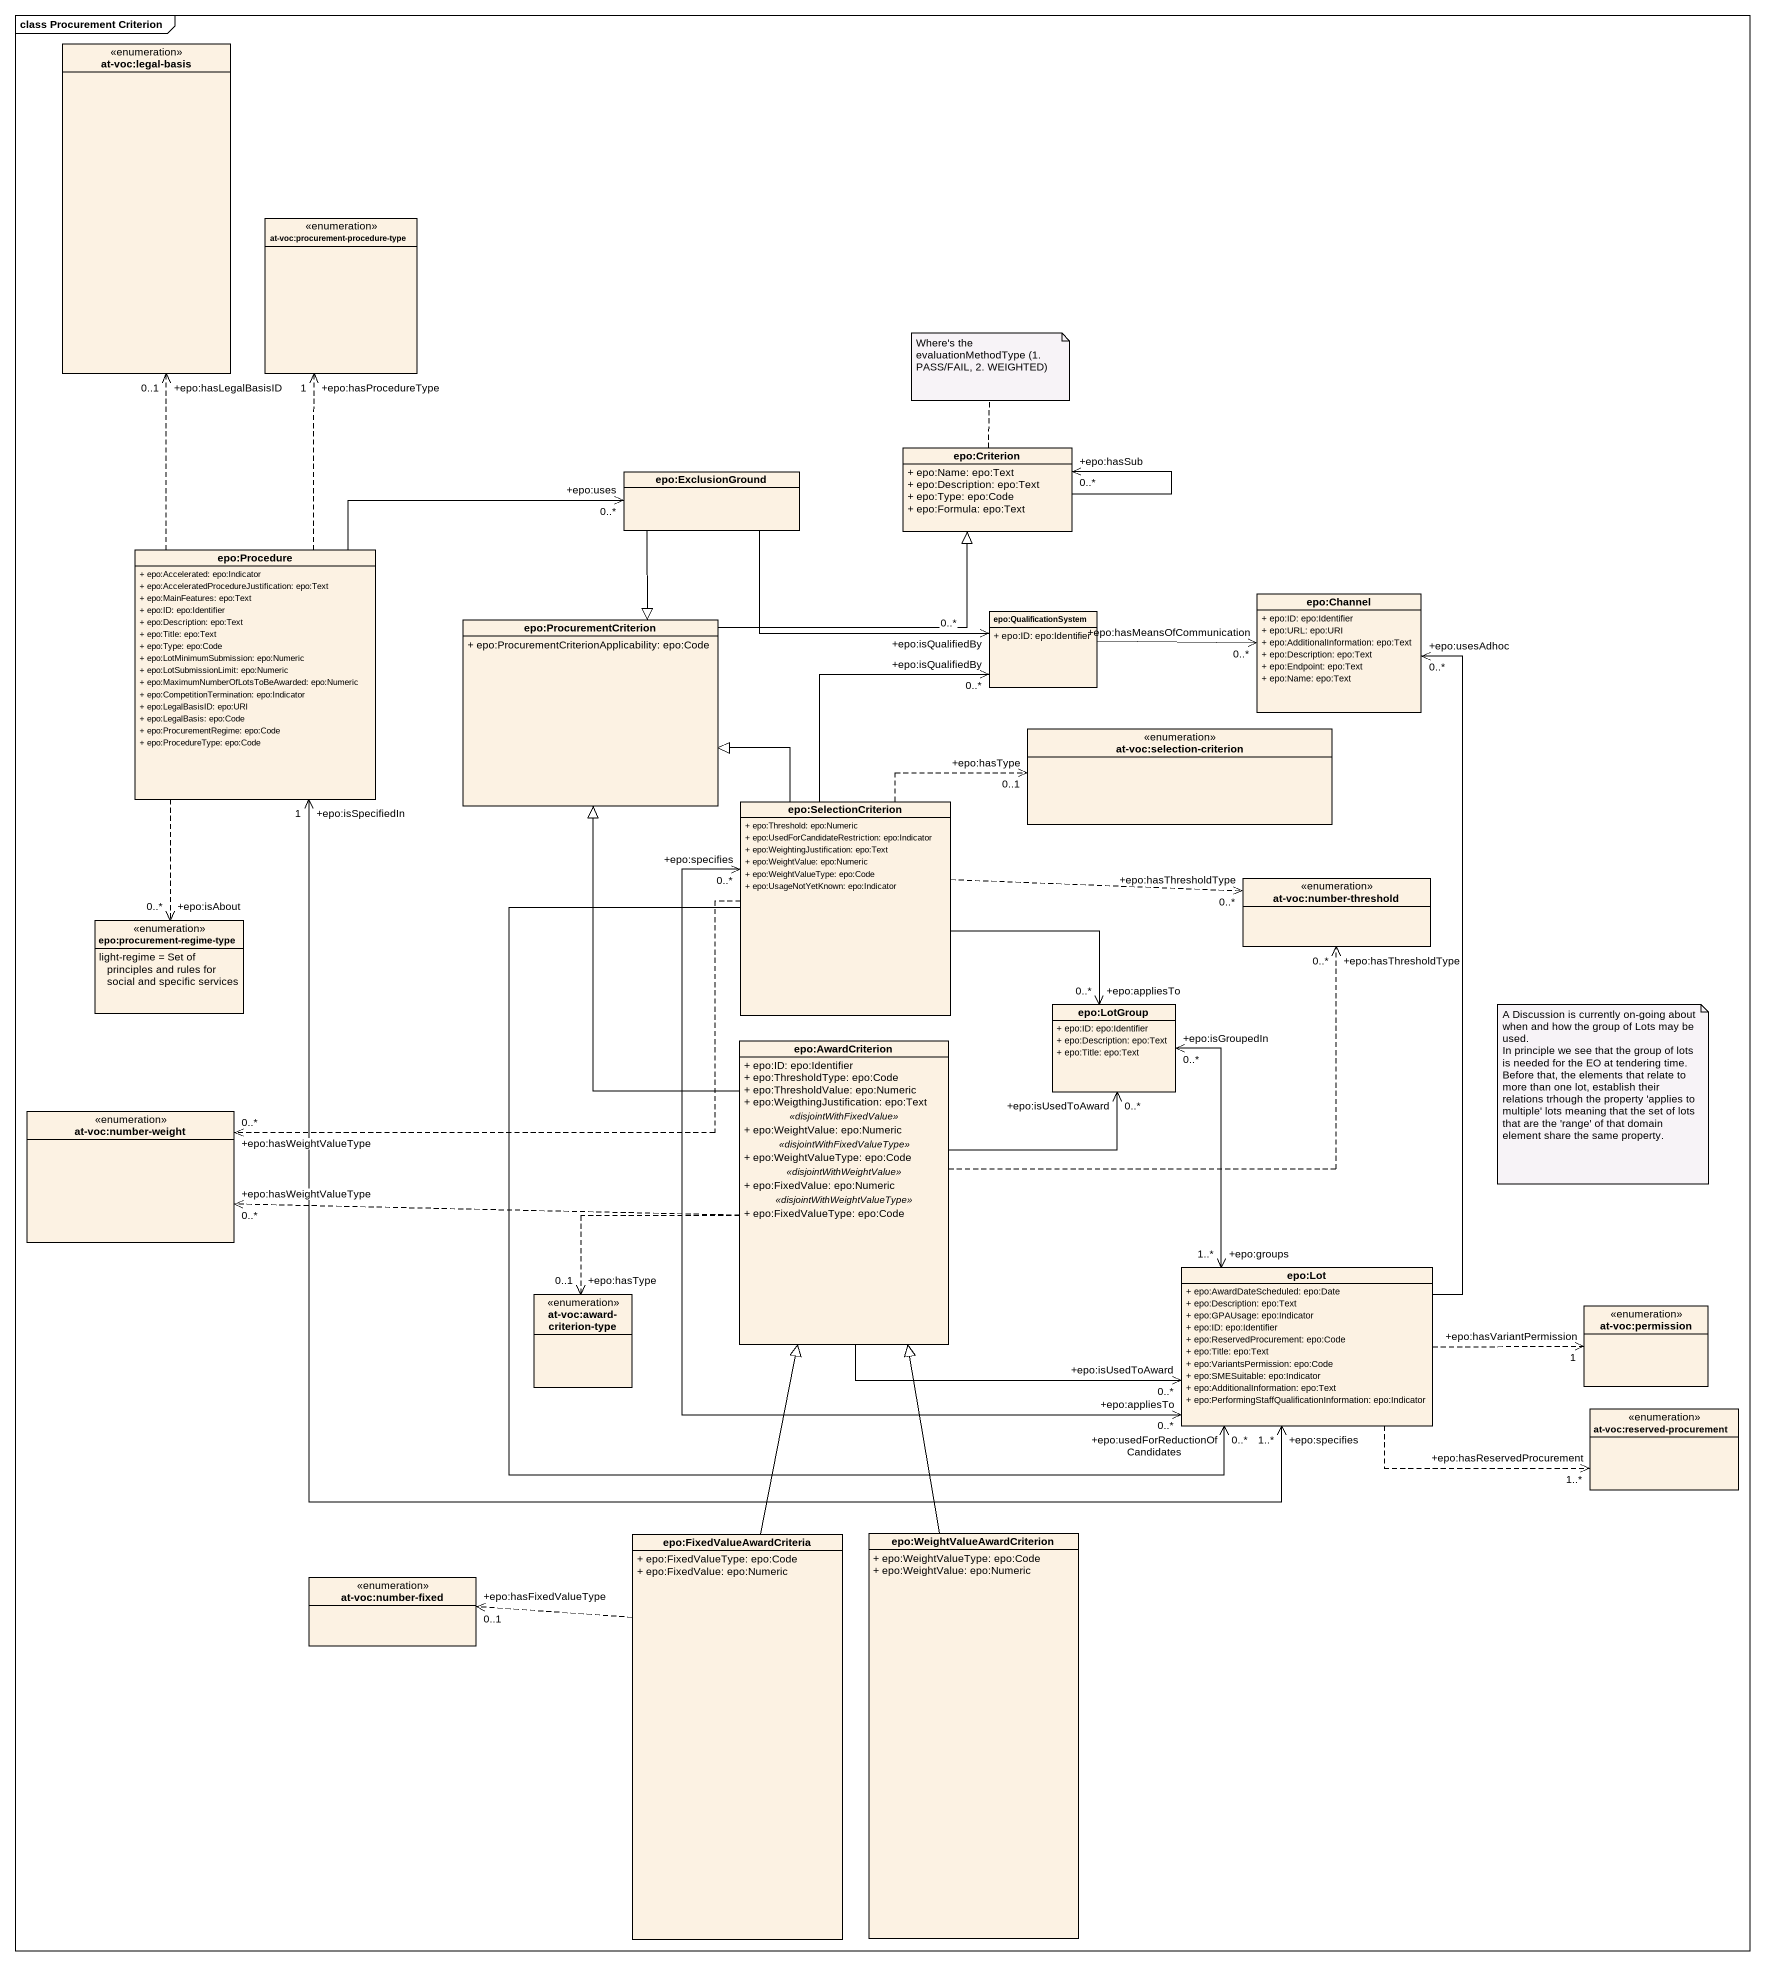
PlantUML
@startuml
mainframe class Procurement Criterion
hide circle
hide empty members
skinparam classAttributeIconSize 0
enum "at-voc:legal-basis" as at_voc_legal_basis
enum "at-voc:procurement-procedure-type" as at_voc_procurement
class "epo:Criterion" as epo_Criterion {
  + epo:Name: epo:Text
  + epo:Description: epo:Text
  + epo:Type: epo:Code
  + epo:Formula: epo:Text
}
class "epo:ExclusionGround" as epo_ExclusionGround
class "epo:Procedure" as epo_Procedure {
  + epo:Accelerated: epo:Indicator
  + epo:AcceleratedProcedureJustification: epo:Text
  + epo:MainFeatures: epo:Text
  + epo:ID: epo:Identifier
  + epo:Description: epo:Text
  + epo:Title: epo:Text
  + epo:Type: epo:Code
  + epo:LotMinimumSubmission: epo:Numeric
  + epo:LotSubmissionLimit: epo:Numeric
  + epo:MaximumNumberOfLotsToBeAwarded: epo:Numeric
  + epo:CompetitionTermination: epo:Indicator
  + epo:LegalBasisID: epo:URI
  + epo:LegalBasis: epo:Code
  + epo:ProcurementRegime: epo:Code
  + epo:ProcedureType: epo:Code
}
class "epo:Channel" as epo_Channel {
  + epo:ID: epo:Identifier
  + epo:URL: epo:URI
  + epo:AdditionalInformation: epo:Text
  + epo:Description: epo:Text
  + epo:Endpoint: epo:Text
  + epo:Name: epo:Text
}
class "epo:ProcurementCriterion" as epo_ProcurementCriterion {
  + epo:ProcurementCriterionApplicability: epo:Code
}
class "epo:QualificationSystem" as epo_QualificationSystem {
  + epo:ID: epo:Identifier
}
enum "at-voc:selection-criterion" as at_voc_selection_criterion
class "epo:SelectionCriterion" as epo_SelectionCriterion {
  + epo:Threshold: epo:Numeric
  + epo:UsedForCandidateRestriction: epo:Indicator
  + epo:WeightingJustification: epo:Text
  + epo:WeightValue: epo:Numeric
  + epo:WeightValueType: epo:Code
  + epo:UsageNotYetKnown: epo:Indicator
}
enum "at-voc:number-threshold" as at_voc_number_threshold
enum "epo:procurement-regime-type" as epo_procurement_regime_type {
  light-regime = Set of principles and rules for social and specific services
}
class "epo:LotGroup" as epo_LotGroup {
  + epo:ID: epo:Identifier
  + epo:Description: epo:Text
  + epo:Title: epo:Text
}
class "epo:AwardCriterion" as epo_AwardCriterion {
  + epo:ID: epo:Identifier
  + epo:ThresholdType: epo:Code
  + epo:ThresholdValue: epo:Numeric
  + epo:WeigthingJustification: epo:Text
  .. <<disjointWithFixedValue>> ..
  + epo:WeightValue: epo:Numeric
  .. <<disjointWithFixedValueType>> ..
  + epo:WeightValueType: epo:Code
  .. <<disjointWithWeightValue>> ..
  + epo:FixedValue: epo:Numeric
  .. <<disjointWithWeightValueType>> ..
  + epo:FixedValueType: epo:Code
}
enum "at-voc:number-weight" as at_voc_number_weight
class "epo:Lot" as epo_Lot {
  + epo:AwardDateScheduled: epo:Date
  + epo:Description: epo:Text
  + epo:GPAUsage: epo:Indicator
  + epo:ID: epo:Identifier
  + epo:ReservedProcurement: epo:Code
  + epo:Title: epo:Text
  + epo:VariantsPermission: epo:Code
  + epo:SMESuitable: epo:Indicator
  + epo:AdditionalInformation: epo:Text
  + epo:PerformingStaffQualificationInformation: epo:Indicator
}
enum "at-voc:award-criterion-type" as at_voc_award_criterion_type
enum "at-voc:permission" as at_voc_permission
enum "at-voc:reserved-procurement" as at_voc_reserved_procurement
class "epo:FixedValueAwardCriteria" as epo_FixedValueAwardCriteria {
  + epo:FixedValueType: epo:Code
  + epo:FixedValue: epo:Numeric
}
class "epo:WeightValueAwardCriterion" as epo_WeightValueAwardCriterio {
  + epo:WeightValueType: epo:Code
  + epo:WeightValue: epo:Numeric
}
enum "at-voc:number-fixed" as at_voc_number_fixed
epo_Criterion --> "+epo:hasSub\n0..*" epo_Criterion
epo_ExclusionGround --|> epo_ProcurementCriterion
epo_ExclusionGround -right-> "+epo:isQualifiedBy\n0..*" epo_QualificationSystem
epo_Procedure .up.> "+epo:hasLegalBasisID\n0..1" at_voc_legal_basis
epo_Procedure .up.> "+epo:hasProcedureType\n1" at_voc_procurement
epo_Procedure -right-> "+epo:uses\n0..*" epo_ExclusionGround
epo_Procedure ..> "+epo:isAbout\n0..*" epo_procurement_regime_type
epo_Procedure "+epo:isSpecifiedIn\n1" <--> "+epo:specifies\n1..*" epo_Lot
epo_ProcurementCriterion -right-|> epo_Criterion
epo_QualificationSystem -right-> "+epo:hasMeansOfCommunication\n0..*" epo_Channel
epo_SelectionCriterion -up-|> epo_ProcurementCriterion
epo_SelectionCriterion -up-> "+epo:isQualifiedBy\n0..*" epo_QualificationSystem
epo_SelectionCriterion .right.> "+epo:hasType\n0..1" at_voc_selection_criterion
epo_SelectionCriterion .right.> "+epo:hasThresholdType\n0..*" at_voc_number_threshold
epo_SelectionCriterion -right-> "+epo:appliesTo\n0..*" epo_LotGroup
epo_SelectionCriterion .left.> "+epo:hasWeightValueType\n0..*" at_voc_number_weight
epo_SelectionCriterion --> "+epo:usedForReductionOfCandidates\n0..*" epo_Lot
epo_SelectionCriterion "+epo:specifies\n0..*" <--> "+epo:appliesTo\n0..*" epo_Lot
epo_AwardCriterion -up-|> epo_ProcurementCriterion
epo_AwardCriterion .right.> "+epo:hasThresholdType\n0..*" at_voc_number_threshold
epo_AwardCriterion -right-> "+epo:isUsedToAward\n0..*" epo_LotGroup
epo_AwardCriterion .left.> "+epo:hasWeightValueType\n0..*" at_voc_number_weight
epo_AwardCriterion -right-> "+epo:isUsedToAward\n0..*" epo_Lot
epo_AwardCriterion .left.> "+epo:hasType\n0..1" at_voc_award_criterion_type
epo_Lot -up-> "+epo:usesAdhoc\n0..*" epo_Channel
epo_Lot "+epo:groups\n1..*" <-up-> "+epo:isGroupedIn\n0..*" epo_LotGroup
epo_Lot .right.> "+epo:hasVariantPermission\n1" at_voc_permission
epo_Lot .right.> "+epo:hasReservedProcurement\n1..*" at_voc_reserved_procurement
epo_FixedValueAwardCriteria -up-|> epo_AwardCriterion
epo_FixedValueAwardCriteria .left.> "+epo:hasFixedValueType\n0..1" at_voc_number_fixed
epo_WeightValueAwardCriterio -up-|> epo_AwardCriterion
note top of epo_Criterion : Where's the evaluationMethodType (1. PASS/FAIL, 2. WEIGHTED)
note as N2
  A Discussion is currently on-going about when and how the group of Lots may be used.
  In principle we see that the group of lots is needed for the EO at tendering time. Before that, the elements that relate to more than one lot, establish their relations trhough the property 'applies to multiple' lots meaning that the set of lots that are the 'range' of that domain element share the same property.
end note
@enduml
